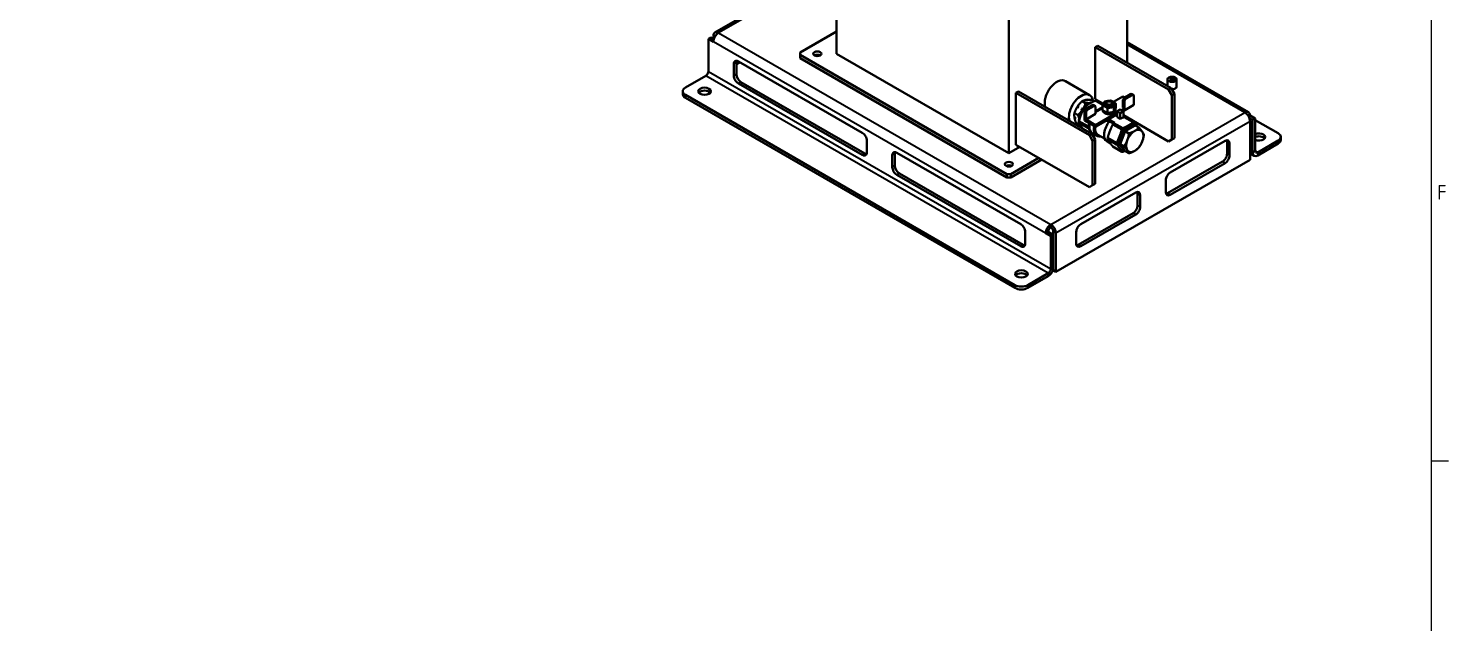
# Model space of a CAD drawing. Header units: millimetres. Extents: x 0 to 3364, y 0 to 2376.
# Drawn here: x 2508 to 3294, y 1396 to 1724 of the extents above; entities that cross this region are included whole.
import ezdxf

# ---------------------------------------------------------------- set-up
doc = ezdxf.new("R2010")
doc.units = ezdxf.units.MM
doc.header["$LTSCALE"] = 4
doc.layers.get('0').update_dxf_attribs({"color": 3, "lineweight": 25, "true_color": 0x00ff00})
doc.layers.add('가시적인 것(ISO)', color=3, linetype='Continuous', lineweight=40, true_color=0x00ff00)
doc.layers.add('가시적인 좁은 것(ISO)', color=3, linetype='Continuous', lineweight=35, true_color=0x00ff00)
doc.layers.add('경계(ISO)', color=7, linetype='Continuous', lineweight=25)
doc.styles.add('문자 텍스트_PSTEK_POSCO', font='isocp.shx')

# ---------------------------------------------------------------- blocks, each defined once
blk = doc.blocks.new('경계 Default Border')
at = {"layer": '경계(ISO)'}
blk.add_line((821, 371.25), (823.4, 371.25), dxfattribs=at)
at = {"layer": '경계(ISO)', "flags": 128}
blk.add_lwpolyline([(20, 20), (20, 574), (821, 574), (821, 20), (20, 20)], dxfattribs=at)
at = {"layer": '경계(ISO)', "color": 2, "true_color": 0xffff00, "insert": (821.83, 407.37), "char_height": 2, "attachment_point": 7, "style": '문자 텍스트_PSTEK_POSCO'}
blk.add_mtext('F', dxfattribs=at)

msp = doc.modelspace()

# ---------------------------------------------------------------- linework, layer by layer
at = {"layer": '가시적인 것(ISO)'}
for p, q in [((2954.7805, 1710.1099), (2954.7805, 1946.6144)), ((3050.2399, 1655.1385), (3050.2399, 1891.643)), ((3115.6473, 1705.1399), (3115.6473, 1877.8122)), ((2954.7805, 1760.5155), (2887.5537, 1721.8022)), ((2934.6279, 1710.7207), (2954.7805, 1722.3258)), ((2883.893, 1718.3359), (2885.3072, 1719.1503)), ((2886.7214, 1716.7071), (2883.893, 1718.3359)), ((2883.893, 1700.3499), (2883.893, 1718.3359)), ((2885.3072, 1719.1503), (2886.9705, 1718.1925)), ((2886.7214, 1719.9647), (2886.7214, 1718.3359)), ((3097.9696, 1713.691), (3099.3838, 1714.5054)), ((3097.9696, 1713.691), (3138.6282, 1690.2772)), ((3097.9696, 1685.0768), (3097.9696, 1713.691)), ((3099.3838, 1714.5054), (3140.0424, 1691.0916)), ((3182.874, 1677.8251), (3115.6473, 1716.5384)), ((2900.51, 1705.9054), (2969.0994, 1666.4074)), ((2934.6279, 1709.4991), (2934.6279, 1710.7207)), ((3049.1792, 1643.5334), (2934.6279, 1709.4991)), ((2934.6279, 1707.6596), (2934.6279, 1709.4991)), ((2934.6279, 1707.6596), (3049.1792, 1641.6939)), ((2954.7805, 1710.1099), (3050.2399, 1655.1385)), ((2871.1651, 1691.3852), (2882.4788, 1697.9004)), ((2898.0351, 1697.9288), (2898.0351, 1704.4692)), ((2899.4494, 1704.4092), (2901.2788, 1705.4627)), ((2899.4494, 1705.2835), (2899.4494, 1698.7432)), ((2969.0994, 1654.1442), (2900.51, 1693.6422)), ((2901.9242, 1694.4566), (2970.5136, 1654.9586)), ((3081.4972, 1694.9918), (3094.9322, 1687.2551)), ((3138.0728, 1692.2259), (3138.0728, 1695.9685)), ((3140.0424, 1691.0916), (3138.6282, 1690.2772)), ((3138.6282, 1690.2772), (3140.396, 1687.2154)), ((3141.8102, 1688.0298), (3140.0424, 1691.0916)), ((3143.0728, 1691.8808), (3143.0728, 1695.9685)), ((2869.7006, 1689.3493), (2869.7006, 1687.7142)), ((2871.1651, 1687.3133), (3053.5986, 1582.2568)), ((2871.1651, 1685.6782), (3053.5986, 1580.6217)), ((3054.129, 1688.4449), (3055.5432, 1689.2592)), ((3054.129, 1688.4449), (3094.7876, 1665.0311)), ((3054.129, 1659.8307), (3054.129, 1688.4449)), ((3055.5432, 1689.2592), (3096.2018, 1665.8455)), ((3092.7102, 1682.7628), (3090.7344, 1683.9006)), ((3092.833, 1684.2723), (3092.4913, 1684.4691)), ((3093.6647, 1684.3987), (3092.833, 1684.2723)), ((3093.3229, 1684.5955), (3093.6647, 1684.3987)), ((3093.4755, 1684.8981), (3093.9456, 1684.6508)), ((3094.9543, 1683.0508), (3095.296, 1682.854)), ((3095.8793, 1683.1233), (3095.786, 1683.1771)), ((3097.3399, 1683.8625), (3095.9088, 1684.6866)), ((3097.9696, 1685.0768), (3102.5063, 1682.4643)), ((3098.1763, 1684.2509), (3102.2658, 1681.8959)), ((3102.3656, 1682.1382), (3098.7954, 1684.1941)), ((3099.7456, 1683.6469), (3100.0991, 1683.8505)), ((3103.7478, 1682.5453), (3103.7478, 1682.2048)), ((3104.6003, 1683.5145), (3104.3281, 1683.3566)), ((3106.8952, 1683.5145), (3107.1674, 1683.3566)), ((3107.7478, 1682.5453), (3107.7478, 1682.2048)), ((3113.2431, 1686.5072), (3108.0579, 1683.5213)), ((3109.3727, 1680.0946), (3109.3727, 1682.654)), ((3114.3228, 1685.8854), (3113.2431, 1686.5072)), ((3113.2785, 1680.3789), (3113.2785, 1684.0579)), ((3114.1623, 1679.8699), (3114.1623, 1683.5489)), ((3117.5211, 1687.7274), (3114.3391, 1685.895)), ((3115.223, 1685.386), (3118.405, 1687.2184)), ((3119.1535, 1687.2919), (3118.2696, 1687.8009)), ((3119.4656, 1681.9019), (3119.4656, 1686.6028)), ((3140.396, 1687.2154), (3141.8102, 1688.0298)), ((3140.396, 1687.2154), (3140.396, 1662.689)), ((3141.8102, 1663.5034), (3141.8102, 1688.0298)), ((3086.4856, 1675.2126), (3086.8273, 1675.0158)), ((3088.4798, 1676.2424), (3086.5039, 1677.3802)), ((3086.9791, 1674.0941), (3086.6373, 1674.2909)), ((3086.8273, 1675.0158), (3086.9791, 1674.0941)), ((3088.2064, 1680.1583), (3087.8647, 1680.3551)), ((3088.8864, 1681.2063), (3088.2064, 1680.1583)), ((3088.5446, 1681.4031), (3088.8864, 1681.2063)), ((3090.3277, 1678.9367), (3090.6695, 1678.74)), ((3091.3494, 1679.788), (3091.0077, 1679.9847)), ((3091.8507, 1680.1949), (3092.8377, 1679.6265)), ((3092.0299, 1673.2694), (3092.0299, 1677.9703)), ((3093.7851, 1680.2074), (3092.4698, 1680.9648)), ((3092.9138, 1673.7823), (3092.9138, 1677.4613)), ((3098.2171, 1676.8363), (3092.9138, 1673.7823)), ((3096.2725, 1681.6398), (3093.0906, 1679.8074)), ((3093.9744, 1679.2984), (3097.1564, 1681.1308)), ((3097.905, 1681.2044), (3097.0211, 1681.7133)), ((3098.2171, 1676.8363), (3098.2171, 1680.5153)), ((3102.1229, 1680.1035), (3098.2171, 1677.8543)), ((3098.2524, 1670.708), (3110.2025, 1677.5896)), ((3110.2025, 1676.5677), (3098.2524, 1669.6861)), ((3102.1229, 1681.5353), (3102.1229, 1678.976)), ((3102.2478, 1678.8854), (3102.2478, 1678.6076)), ((3104.7765, 1680.0072), (3104.7765, 1677.4479)), ((3108.0192, 1675.3066), (3108.0547, 1675.3272)), ((3108.4014, 1680.5666), (3108.4014, 1678.0072)), ((3109.2478, 1679.4252), (3109.2478, 1678.6076)), ((3110.2025, 1678.2867), (3111.8996, 1679.264)), ((3111.8996, 1677.3095), (3110.2025, 1678.2867)), ((3110.2025, 1675.0166), (3110.2025, 1678.2867)), ((3111.8996, 1674.0393), (3110.2025, 1675.0166)), ((3111.8996, 1679.264), (3113.5966, 1678.2867)), ((3113.5966, 1678.2867), (3111.8996, 1677.3095)), ((3111.8996, 1674.0393), (3111.8996, 1677.3095)), ((3113.5966, 1675.0166), (3111.8996, 1674.0393)), ((3112.5049, 1678.9155), (3114.1623, 1679.8699)), ((3114.1623, 1679.8699), (3113.2785, 1680.3789)), ((3119.4656, 1681.9019), (3113.3922, 1678.4045)), ((3113.5966, 1675.0166), (3113.5966, 1678.2867)), ((3113.5966, 1676.0778), (3138.6282, 1661.6631)), ((3113.5966, 1675.0166), (3113.743, 1674.9322)), ((3114.0862, 1675.089), (3119.0257, 1672.2445)), ((3119.6448, 1672.1877), (3114.7053, 1675.0322)), ((3182.8817, 1675.5127), (3183.7063, 1675.9875)), ((3185.1205, 1673.5444), (3183.3305, 1674.5752)), ((3183.7063, 1675.9875), (3186.5347, 1674.3588)), ((3186.5347, 1674.3588), (3185.1205, 1673.5444)), ((3186.5347, 1656.3727), (3186.5347, 1674.3588)), ((3086.758, 1673.233), (3086.9403, 1673.1186)), ((3089.4238, 1670.5081), (3087.448, 1671.6459)), ((3089.2268, 1673.6341), (3088.9487, 1673.7942)), ((3093.937, 1669.9936), (3088.9975, 1672.8381)), ((3088.9975, 1672.0115), (3093.937, 1669.167)), ((3098.2524, 1669.6861), (3092.0299, 1673.2694)), ((3092.9138, 1673.7823), (3098.2524, 1670.708)), ((3098.2524, 1670.708), (3098.2524, 1669.6861)), ((3105.5918, 1672.32), (3104.209, 1673.1163)), ((3108.6519, 1672.0004), (3105.4616, 1673.8376)), ((3108.1836, 1671.5705), (3106.0054, 1672.8248)), ((3107.7606, 1671.033), (3112.7001, 1668.1885)), ((3113.3193, 1668.9584), (3108.3797, 1671.8029)), ((3111.9037, 1660.1717), (3114.6593, 1667.2771)), ((3114.6593, 1667.2771), (3120.1707, 1670.4508)), ((3114.6593, 1667.2771), (3116.7079, 1666.0974)), ((3120.1707, 1670.4508), (3122.2193, 1669.2712)), ((3183.7063, 1672.73), (3183.7063, 1651.4737)), ((3185.1205, 1655.5583), (3185.1205, 1673.5444)), ((3199.2626, 1666.1391), (3186.5347, 1673.4686)), ((2971.5743, 1662.1208), (2971.5743, 1655.5804)), ((3050.2399, 1655.1385), (3056.2585, 1658.6044)), ((3054.129, 1659.8307), (3094.7876, 1636.4169)), ((3096.2018, 1665.8455), (3094.7876, 1665.0311)), ((3094.7876, 1665.0311), (3096.5554, 1661.9692)), ((3097.9696, 1662.7836), (3096.2018, 1665.8455)), ((3098.9523, 1664.7458), (3096.4522, 1666.1855)), ((3096.5554, 1661.9692), (3097.9696, 1662.7836)), ((3096.5554, 1661.9692), (3096.5554, 1637.4428)), ((3096.7902, 1665.0963), (3096.5568, 1665.2307)), ((3097.9696, 1638.2572), (3097.9696, 1662.7836)), ((3103.211, 1663.2166), (3099.5031, 1665.3518)), ((3106.5405, 1660.3761), (3104.5587, 1661.5173)), ((3109.8469, 1660.8317), (3104.9074, 1663.6762)), ((3104.9074, 1662.8496), (3109.8469, 1660.0051)), ((3112.7001, 1655.9344), (3107.7606, 1658.7789)), ((3111.9037, 1660.1717), (3113.9522, 1658.992)), ((3114.6593, 1656.2402), (3111.9037, 1660.1717)), ((3140.396, 1662.689), (3138.6282, 1661.6631)), ((3138.6282, 1661.6631), (3140.0424, 1662.4775)), ((3139.5121, 1644.4188), (3169.9177, 1661.9282)), ((3140.0424, 1662.4775), (3141.8102, 1663.5034)), ((3141.8102, 1663.5034), (3140.396, 1662.689)), ((3170.9784, 1654.766), (3170.9784, 1661.3064)), ((3172.3926, 1660.492), (3172.3926, 1653.9516)), ((3199.2626, 1662.0671), (3187.9489, 1655.552)), ((3187.9489, 1653.9169), (3199.2626, 1660.4321)), ((3200.7271, 1664.1031), (3200.7271, 1662.468)), ((2985.7164, 1647.4365), (2985.7164, 1653.9769)), ((2987.1306, 1654.7913), (2987.1306, 1648.2509)), ((2988.1913, 1655.4131), (3056.7806, 1615.9151)), ((3066.8651, 1652.4964), (3051.3005, 1643.5334)), ((3051.3005, 1641.6939), (3068.4623, 1651.5767)), ((3183.7063, 1651.4737), (3076.2261, 1589.58)), ((3112.8822, 1658.3074), (3113.4685, 1657.9392)), ((3114.6593, 1656.2402), (3116.7079, 1655.0605)), ((3183.7063, 1655.0145), (3185.9528, 1653.7208)), ((3056.7806, 1603.6519), (2988.1913, 1643.1499)), ((2989.6055, 1643.9643), (3058.1948, 1604.4663)), ((3051.3005, 1643.5334), (3049.1792, 1643.5334)), ((3049.1792, 1643.5334), (3049.1792, 1641.6939)), ((3051.3005, 1641.6939), (3051.3005, 1643.5334)), ((3138.0979, 1632.97), (3168.5035, 1650.4794)), ((3169.9177, 1649.665), (3139.5121, 1632.1556)), ((3049.1792, 1641.6939), (3051.3005, 1641.6939)), ((3096.5554, 1637.4428), (3094.7876, 1636.4169)), ((3094.7876, 1636.4169), (3096.2018, 1637.2313)), ((3096.2018, 1637.2313), (3097.9696, 1638.2572)), ((3097.9696, 1638.2572), (3096.5554, 1637.4428)), ((3137.0372, 1633.5919), (3137.0372, 1640.1322)), ((3090.0146, 1615.9151), (3120.4202, 1633.4245)), ((3121.4809, 1626.2623), (3121.4809, 1632.8027)), ((3122.8951, 1631.9883), (3122.8951, 1625.4479)), ((3088.6004, 1604.4663), (3119.006, 1621.9757)), ((3120.4202, 1621.1613), (3090.0146, 1603.6519)), ((3059.2555, 1611.6285), (3059.2555, 1605.0882)), ((3071.9834, 1611.6506), (3070.5692, 1610.8362)), ((3071.9834, 1611.6506), (3074.8118, 1610.0218)), ((3073.3976, 1614.1001), (3073.3976, 1615.7352)), ((3074.8118, 1610.0218), (3074.8118, 1611.6506)), ((3087.5398, 1605.0882), (3087.5398, 1611.6285)), ((3073.3976, 1609.2074), (3070.5692, 1610.8362)), ((3074.8118, 1610.0218), (3073.3976, 1609.2074)), ((3073.3976, 1609.2074), (3073.3976, 1591.2214)), ((3074.8118, 1592.0358), (3074.8118, 1610.0218)), ((3076.2261, 1589.58), (3076.2261, 1610.8362)), ((3060.6697, 1582.2568), (3071.9834, 1588.7719)), ((3074.8118, 1590.3944), (3074.8118, 1592.0358)), ((3074.8118, 1590.3944), (3076.2261, 1589.58)), ((3060.6697, 1580.6217), (3071.9834, 1587.1368))]:
    msp.add_line(p, q, dxfattribs=at)
for centre, major_axis, ratio, start_param, end_param in [((2889.5499, 1718.3359), (-1.9961, 3.4663), 0.57809312, 5.49972085, 7.07051718), ((2889.5499, 1718.3359), (-1.9961, -3.4663), 0.57809312, 3.92505711, 5.49585344), ((2900.51, 1703.044), (-1.7466, 3.033), 0.57809312, 5.49972085, 7.07051718), ((2901.9242, 1703.8584), (1.7466, -3.033), 0.57809312, 3.5566932, 3.92892453), ((2944.1739, 1708.2704), (-2.25, 0), 0.5758617, 3.93087328, 5.49390468), ((2944.1739, 1708.2704), (1.6617, 0), 0.5758617, 0.83960273, 2.30198993), ((2882.4788, 1699.5355), (0.9981, 1.7332), 0.57809312, 3.92505711, 5.49585344), ((2900.51, 1696.5036), (-1.7466, 3.033), 0.57809312, 0.78733187, 2.3581282), ((2901.9242, 1697.318), (1.7466, -3.033), 0.57809312, 3.92892453, 5.49972085), ((2874.7006, 1689.3493), (-5, 0), 0.5758617, 5.49778714, 7.06858347), ((3076.7564, 1686.7593), (4.7408, 8.2325), 0.57809312, 0, 2.66004069), ((3140.5728, 1691.8808), (2.5, 0), 0.5758617, 4.64978713, 6.28318531), ((2874.7006, 1687.7142), (-5, 0), 0.5758617, 0, 0.78539816), ((2881.7717, 1687.7142), (-3.5, 0), 0.5758617, 3.55925704, 5.86552092), ((3090.1914, 1679.0225), (4.7408, 8.2325), 0.57809312, 5.66858809, 8.943226), ((3094.0805, 1676.783), (3.3829, 5.8746), 0.57809312, 0.49711118, 2.38684733), ((3094.0687, 1676.7898), (-3.3829, -5.8746), 0.57809312, 3.66612543, 4.52826146), ((3091.2521, 1678.4118), (3.3829, 5.8746), 0.57809312, 0.32017956, 0.54890341), ((3091.6056, 1678.2082), (3.3829, 5.8746), 0.57809312, 0.33947125, 0.52453277), ((3093.7269, 1676.9866), (3.3829, 5.8746), 0.57809312, 0.33947125, 0.52453277), ((3095.3231, 1676.0674), (4.4713, 7.7646), 0.57809312, 0.20341301, 0.31631834), ((3105.7478, 1682.2048), (-3.25, 0), 0.5758617, 6.02138592, 7.06858347), ((3105.7478, 1682.2048), (-3.25, 0), 0.5758617, 4.97418837, 6.02138592), ((3105.7478, 1682.5453), (2, 0), 0.5758617, 2.36004704, 7.06473092), ((3105.7478, 1682.2048), (2, 0), 0.5758617, 3.14159265, 6.28318531), ((3105.7478, 1682.2048), (3.25, 0), 0.5758617, 0.78539816, 1.83259571), ((3105.7478, 1682.2048), (3.25, 0), 0.5758617, 6.02138592, 7.06858347), ((3114.3391, 1684.6687), (-0.7485, -1.2999), 0.57809312, 3.92505711, 5.49585344), ((3115.223, 1684.1597), (0.7485, 1.2999), 0.57809312, 0.78346445, 2.35426078), ((3117.5211, 1686.501), (0.7485, 1.2999), 0.57809312, 0, 0.78346445), ((3118.405, 1685.9921), (0.7485, 1.2999), 0.57809312, 5.49585344, 7.06664976), ((3091.2521, 1678.4118), (-3.3829, -5.8746), 0.57809312, 5.53515581, 5.79102533), ((3091.6056, 1678.2082), (-3.3829, -5.8746), 0.57809312, 5.57545901, 5.76052053), ((3091.2521, 1678.4118), (-3.3829, -5.8746), 0.57809312, 4.41986617, 4.83314633), ((3091.6056, 1678.2082), (-3.3829, -5.8746), 0.57809312, 4.52826146, 4.71332298), ((3094.0687, 1676.7898), (-3.3829, -5.8746), 0.57809312, 4.71332298, 5.53608738), ((3093.7269, 1676.9866), (3.3829, 5.8746), 0.57809312, 1.3866688, 1.57173032), ((3095.3231, 1676.0674), (4.4713, 7.7646), 0.57809312, 1.25061057, 1.3635159), ((3093.0906, 1678.5811), (-0.7485, -1.2999), 0.57809312, 3.92505711, 5.49585344), ((3093.9744, 1678.0721), (0.7485, 1.2999), 0.57809312, 0.78346445, 2.35426078), ((3096.2725, 1680.4135), (0.7485, 1.2999), 0.57809312, 0, 0.78346445), ((3097.1564, 1679.9045), (0.7485, 1.2999), 0.57809312, 5.49585344, 7.06664976), ((3100.4445, 1673.1182), (3.9923, 6.9327), 0.57809312, 0.78346445, 1.18555283), ((3100.4445, 1673.1182), (3.9923, 6.9327), 0.57809312, 0.48222775, 0.78346445), ((3105.7478, 1678.6076), (3.5, 0), 0.5758617, 3.14159265, 6.28318531), ((3105.7478, 1679.4252), (-3.5, 0), 0.5758617, 0.34916598, 1.23980081), ((3105.7478, 1682.2048), (-3.25, 0), 0.5758617, 0.78539816, 1.83259571), ((3105.7478, 1679.4252), (-3.5, 0), 0.5758617, 1.35216723, 2.30208847), ((3105.7478, 1682.2048), (3.25, 0), 0.5758617, 4.97418837, 6.02138592), ((3105.7478, 1676.6046), (-3.2, 0), 0.5758617, 2.30227891, 2.36004704), ((3105.7478, 1676.6455), (-3.25, 0), 0.5758617, 2.30382203, 2.40856695), ((3105.7478, 1679.4252), (3.5, 0), 0.5758617, 5.61695802, 6.41934697), ((3111.233, 1666.9055), (4.4713, 7.7646), 0.57809312, 0.20341301, 0.31631834), ((3180.8779, 1674.3588), (1.9961, 3.4663), 0.57809312, 5.49585344, 7.06664976), ((3180.8779, 1674.3588), (1.9961, -3.4663), 0.57809312, 0.78733187, 2.3581282), ((3090.1914, 1679.0225), (4.7408, 8.2325), 0.57809312, 3.62314462, 3.75618987), ((3093.7269, 1676.9866), (3.3829, 5.8746), 0.57809312, 2.43386636, 2.58150304), ((3095.3231, 1676.0674), (4.4713, 7.7646), 0.57809312, 2.29780812, 2.41071345), ((3100.2626, 1673.223), (4.4713, 7.7646), 0.57809312, 2.29780812, 2.41071345), ((3100.4445, 1673.1182), (-3.9923, -6.9327), 0.57809312, 5.24584856, 6.01945221), ((3100.4445, 1673.1182), (-3.9923, -6.9327), 0.57809312, 6.01945221, 6.28318531), ((3102.9445, 1671.6785), (-3.9923, -6.9327), 0.57809312, 5.24584856, 6.73421212), ((3103.0961, 1671.5912), (-3.593, -6.2394), 0.57809312, 5.31284279, 6.28318531), ((3108.551, 1668.45), (-3.9923, -6.9327), 0.57809312, 4.39182245, 6.28318531), ((3111.233, 1666.9055), (4.4713, 7.7646), 0.57809312, 1.25061057, 1.3635159), ((3116.3544, 1663.9563), (-3.3727, -5.8568), 0.57809312, 3.24518217, 6.42957596), ((3116.3544, 1663.9563), (3.9923, 6.9327), 0.57809312, 0.78346445, 1.83066201), ((3116.1725, 1664.061), (4.4713, 7.7646), 0.57809312, 1.25061057, 1.3635159), ((3119.8899, 1661.9203), (-3.3685, -5.8494), 0.57809312, 3.92505711, 4.97225466), ((3116.3544, 1663.9563), (3.9923, 6.9327), 0.57809312, 6.01945221, 7.06664976), ((3116.1725, 1664.061), (4.4713, 7.7646), 0.57809312, 0.20341301, 0.31631834), ((3119.8899, 1661.9203), (3.3685, 5.8494), 0.57809312, 6.01945221, 7.06664976), ((3116.3544, 1663.9563), (3.9923, 6.9327), 0.57809312, 5.93964077, 6.01945221), ((3119.8899, 1661.9203), (3.3685, 5.8494), 0.57809312, 4.97225466, 6.01945221), ((2969.0994, 1663.546), (1.7466, -3.033), 0.57809312, 0.78733187, 2.3581282), ((3100.2626, 1673.223), (-4.4713, -7.7646), 0.57809312, 0.20341301, 0.31631834), ((3111.233, 1666.9055), (4.4713, 7.7646), 0.57809312, 2.29780812, 2.41071345), ((3116.1725, 1664.061), (4.4713, 7.7646), 0.57809312, 2.29780812, 2.41071345), ((3116.3544, 1663.9563), (-3.9923, -6.9327), 0.57809312, 4.97225466, 6.01945221), ((3119.8899, 1661.9203), (-3.3685, -5.8494), 0.57809312, 4.97225466, 6.01945221), ((3119.8899, 1661.9203), (3.3685, 5.8494), 0.57809312, 3.92505711, 4.97225466), ((3169.9177, 1659.0668), (1.7466, 3.033), 0.57809312, 5.49585344, 7.06664976), ((3168.5035, 1659.8812), (1.7466, 3.033), 0.57809312, 5.49585344, 5.86808476), ((3188.656, 1664.1031), (3.5, 0), 0.5758617, 4.06125152, 8.50511909), ((3188.656, 1662.468), (-3.5, 0), 0.5758617, 3.55925704, 5.36352644), ((3195.7271, 1664.1031), (5, 0), 0.5758617, 5.49778714, 7.06858347), ((3195.7271, 1662.468), (5, 0), 0.5758617, 5.49778714, 6.28318531), ((2969.0994, 1657.0056), (1.7466, -3.033), 0.57809312, 5.49972085, 7.07051718), ((2970.5136, 1657.82), (1.7466, -3.033), 0.57809312, 5.49972085, 5.86808476), ((2988.1913, 1652.5517), (-1.7466, 3.033), 0.57809312, 5.49972085, 7.07051718), ((2989.6055, 1653.3661), (1.7466, -3.033), 0.57809312, 3.5566932, 3.92892453), ((3116.3544, 1663.9563), (-3.9923, -6.9327), 0.57809312, 6.01945221, 6.70391571), ((3116.1725, 1664.061), (-4.4713, -7.7646), 0.57809312, 0.20341301, 0.31631834), ((3119.8899, 1661.9203), (-3.3685, -5.8494), 0.57809312, 6.01945221, 7.06664976), ((3168.5035, 1653.3408), (1.7466, 3.033), 0.57809312, 3.92505711, 5.49585344), ((3169.9177, 1652.5265), (-1.7466, -3.033), 0.57809312, 0.78346445, 2.35426078), ((3187.9489, 1657.1871), (-1.9961, -3.4663), 0.57809312, 5.49585344, 7.06664976), ((3187.9489, 1657.1871), (-0.9981, -1.7332), 0.57809312, 5.49585344, 7.06664976), ((2988.1913, 1646.0113), (-1.7466, 3.033), 0.57809312, 0.78733187, 2.3581282), ((2989.6055, 1646.8257), (1.7466, -3.033), 0.57809312, 3.92892453, 5.49972085), ((3050.2399, 1647.1911), (-2.25, 0), 0.5758617, 3.93087328, 5.49390468), ((3050.2399, 1647.1911), (1.6617, 0), 0.5758617, 0.83960273, 2.30198993), ((3139.5121, 1641.5574), (1.7466, 3.033), 0.57809312, 0.78346445, 2.35426078), ((3120.4202, 1630.5631), (1.7466, 3.033), 0.57809312, 5.49585344, 7.06664976), ((3119.006, 1631.3775), (1.7466, 3.033), 0.57809312, 5.49585344, 5.86808476), ((3139.5121, 1635.017), (-1.7466, -3.033), 0.57809312, 5.49585344, 7.06664976), ((3138.0979, 1635.8314), (1.7466, 3.033), 0.57809312, 3.5566932, 3.92505711), ((3119.006, 1624.8371), (1.7466, 3.033), 0.57809312, 3.92505711, 5.49585344), ((3120.4202, 1624.0228), (-1.7466, -3.033), 0.57809312, 0.78346445, 2.35426078), ((3056.7806, 1613.0537), (1.7466, -3.033), 0.57809312, 0.78733187, 2.3581282), ((3073.3976, 1612.465), (1.9961, 3.4663), 0.57809312, 0.78346445, 2.35426078), ((3073.3976, 1612.465), (-0.9981, -1.7332), 0.57809312, 3.92505711, 5.49585344), ((3073.3976, 1612.465), (-1.9961, 3.4663), 0.57809312, 3.92892453, 5.49972085), ((3073.3976, 1612.465), (-0.9981, 1.7332), 0.57809312, 3.92892453, 5.49972085), ((3090.0146, 1613.0537), (1.7466, 3.033), 0.57809312, 0.78346445, 2.35426078), ((3056.7806, 1606.5133), (1.7466, -3.033), 0.57809312, 5.49972085, 7.07051718), ((3058.1948, 1607.3277), (1.7466, -3.033), 0.57809312, 5.49972085, 5.86808476), ((3090.0146, 1606.5133), (-1.7466, -3.033), 0.57809312, 5.49585344, 7.06664976), ((3088.6004, 1607.3277), (1.7466, 3.033), 0.57809312, 3.5566932, 3.92505711), ((3057.1342, 1586.7296), (-3.5, 0), 0.5758617, 3.55925704, 5.86552092), ((3071.9834, 1590.407), (1.9961, 3.4663), 0.57809312, 3.92505711, 5.49585344), ((3071.9834, 1590.407), (0.9981, 1.7332), 0.57809312, 3.92505711, 5.49585344), ((3057.1342, 1584.2928), (-5, 0), 0.5758617, 0.78539816, 2.35619449), ((3057.1342, 1582.6577), (5, 0), 0.5758617, 3.92699082, 5.49778714)]:
    msp.add_ellipse(centre, major_axis=major_axis, ratio=ratio, start_param=start_param, end_param=end_param, dxfattribs=at)
for centre, major_axis in [((2944.1739, 1710.1099), (2.25, 0)), ((2881.7717, 1689.3493), (-3.5, 0)), ((3140.5728, 1695.9685), (-2.5, 0)), ((3140.5728, 1695.9685), (-1.2292, 0)), ((3105.7478, 1682.8589), (1.6165, 0)), ((3050.2399, 1649.0305), (2.25, 0)), ((3057.1342, 1588.3647), (-3.5, 0))]:
    msp.add_ellipse(centre, major_axis=major_axis, ratio=0.5758617, dxfattribs=at)
for points, weights in [([(3088.5446, 1681.4031), (3089.4278, 1682.6428), (3090.7344, 1683.9006)], [1.01059853484, 1.03163894694, 1.00007075032]), ([(3090.7344, 1683.9006), (3091.5386, 1684.2826), (3092.4913, 1684.4691)], [1.00007075032, 1.03163894694, 1.01059853484]), ([(3092.7102, 1682.7628), (3092.1178, 1681.0938), (3091.3494, 1679.788)], [1.00007075032, 1.03163894694, 1.01059853484]), ([(3092.4698, 1680.9648), (3093.7953, 1681.9375), (3095.1412, 1682.7126)], [1, 1.0295630141, 1]), ([(3095.296, 1682.854), (3094.2286, 1682.7336), (3092.7102, 1682.7628)], [1.01059853484, 1.03163894694, 1.00007075032]), ([(3093.3229, 1684.5955), (3094.3904, 1684.7158), (3095.9088, 1684.6866)], [1.01059853484, 1.03163894694, 1.00007075032]), ([(3095.1412, 1682.7126), (3096.487, 1683.4876), (3098.1763, 1684.2509)], [1, 1.0295630141, 1]), ([(3102.6085, 1682.6892), (3102.3831, 1682.2048), (3102.1229, 1681.5353)], [1, 1.04314139574, 1.01001874936]), ([(3103.0941, 1683.6228), (3102.8339, 1683.1736), (3102.6085, 1682.6892)], [1.01001874936, 1.04314139574, 1]), ([(3104.9066, 1684.0126), (3104.0654, 1683.8828), (3103.0941, 1683.6228)], [1, 1.04314139574, 1.01001874936]), ([(3106.7191, 1684.1821), (3105.7478, 1684.1424), (3104.9066, 1684.0126)], [1.01001874936, 1.04314139574, 1]), ([(3108.0459, 1683.5282), (3107.4301, 1683.8828), (3106.7191, 1684.1821)], [1, 1.04314139574, 1.01001874936]), ([(3109.3727, 1682.654), (3108.6616, 1683.1736), (3108.0459, 1683.5282)], [1.01001874936, 1.04314139574, 1]), ([(3108.887, 1681.7204), (3109.1124, 1682.2048), (3109.3727, 1682.654)], [1, 1.04314139574, 1.01001874936]), ([(3086.4856, 1675.2126), (3086.3587, 1676.2989), (3086.5039, 1677.3802)], [1.01059853484, 1.03163894694, 1.00007075032]), ([(3086.5039, 1677.3802), (3087.0963, 1679.0493), (3087.8647, 1680.3551)], [1.00007075032, 1.03163894694, 1.01059853484]), ([(3087.448, 1671.6459), (3086.879, 1673.1385), (3086.6373, 1674.2909)], [1.00007075032, 1.03163894694, 1.01059853484]), ([(3090.6695, 1678.74), (3089.7863, 1677.5002), (3088.4798, 1676.2424)], [1.01059853484, 1.03163894694, 1.00007075032]), ([(3088.4798, 1676.2424), (3089.0148, 1674.8386), (3089.2591, 1673.7422)], [1.00007075032, 1.02970509361, 1.01297896095]), ([(3088.9975, 1672.8381), (3089.5693, 1674.8861), (3090.2422, 1676.6212)], [1, 1.0295630141, 1]), ([(3090.2422, 1676.6212), (3090.9151, 1678.3563), (3091.8507, 1680.1949)], [1, 1.0295630141, 1]), ([(3100.4445, 1679.6586), (3099.4174, 1679.0672), (3098.2171, 1678.4949)], [1, 1.02240267756, 1.01085212151]), ([(3102.1229, 1680.7067), (3101.2991, 1680.1507), (3100.4445, 1679.6586)], [1.01380916084, 1.01857264702, 1]), ([(3102.1229, 1681.5353), (3102.8339, 1681.236), (3103.4497, 1680.8814)], [1.01001874936, 1.04314139574, 1]), ([(3103.4497, 1678.1018), (3102.8339, 1678.4564), (3102.1229, 1678.976)], [1, 1.04314139574, 1.01001874936]), ([(3103.4497, 1680.8814), (3104.0654, 1680.5268), (3104.7765, 1680.0072)], [1, 1.04314139574, 1.01001874936]), ([(3104.7765, 1677.4479), (3104.0654, 1677.7472), (3103.4497, 1678.1018)], [1.01001874936, 1.04314139574, 1]), ([(3104.7765, 1680.0072), (3105.7478, 1680.2672), (3106.5889, 1680.397)], [1.01001874936, 1.04314139574, 1]), ([(3106.5889, 1677.6174), (3105.7478, 1677.4876), (3104.7765, 1677.4479)], [1, 1.04314139574, 1.01001874936]), ([(3106.5889, 1680.397), (3107.4301, 1680.5268), (3108.4014, 1680.5666)], [1, 1.04314139574, 1.01001874936]), ([(3108.4014, 1678.0072), (3107.4301, 1677.7472), (3106.5889, 1677.6174)], [1.01001874936, 1.04314139574, 1]), ([(3108.4014, 1680.5666), (3108.6616, 1681.236), (3108.887, 1681.7204)], [1.01001874936, 1.04314139574, 1]), ([(3108.887, 1678.9408), (3108.6616, 1678.4564), (3108.4014, 1678.0072)], [1, 1.04314139574, 1.01001874936]), ([(3109.3727, 1680.0946), (3109.1124, 1679.4252), (3108.887, 1678.9408)], [1.01001874936, 1.04314139574, 1]), ([(3113.743, 1674.9322), (3113.912, 1675.0103), (3114.0862, 1675.089)], [2.73399320319, 2.71967206274, 2.70379755074]), ([(3090.2422, 1670.0809), (3089.5693, 1671.0409), (3088.9975, 1672.0115)], [1, 1.0295630141, 1]), ([(3089.4898, 1671.2066), (3089.4712, 1670.861), (3089.4238, 1670.5081)], [1.01487444243, 1.01015883663, 1.00007075032]), ([(3089.4238, 1670.5081), (3089.6968, 1670.5028), (3089.9518, 1670.5023)], [1.00007075032, 1.00560313027, 1.00951973379]), ([(3091.2687, 1668.6863), (3090.7018, 1669.425), (3090.2422, 1670.0809)], [1.01293443568, 1.02000668632, 1]), ([(3094.7587, 1671.698), (3094.3827, 1670.8695), (3093.937, 1669.9936)], [1.01472528022, 1.01386985073, 1]), ([(3093.937, 1669.167), (3094.8726, 1667.987), (3095.5455, 1667.0269)], [1, 1.0295630141, 1]), ([(3095.5455, 1667.0269), (3096.2184, 1666.0668), (3096.7902, 1665.0963)], [1, 1.0295630141, 1]), ([(3104.9074, 1663.6762), (3105.4792, 1665.7242), (3106.1521, 1667.4593)], [1, 1.0295630141, 1]), ([(3106.1521, 1667.4593), (3106.825, 1669.1944), (3107.7606, 1671.033)], [1, 1.0295630141, 1]), ([(3108.3797, 1671.8029), (3108.5164, 1671.9032), (3108.6519, 1672.0004)], [2.70379755074, 2.71967206274, 2.73399320319]), ([(3112.7001, 1668.1885), (3112.1283, 1666.1405), (3111.4554, 1664.4054)], [1, 1.0295630141, 1]), ([(3116.3544, 1670.4967), (3115.0085, 1669.7217), (3113.3193, 1668.9584)], [1, 1.0295630141, 1]), ([(3119.0257, 1672.2445), (3117.7002, 1671.2717), (3116.3544, 1670.4967)], [1, 1.0295630141, 1]), ([(3119.8899, 1667.4388), (3118.611, 1666.7023), (3116.7079, 1666.0974)], [1, 1.08870427445, 1.10017793758]), ([(3121.2533, 1670.0476), (3120.5804, 1671.0077), (3119.6448, 1672.1877)], [1, 1.0295630141, 1]), ([(3122.2193, 1669.2712), (3121.1688, 1668.1752), (3119.8899, 1667.4388)], [1.10017793758, 1.08870427445, 1]), ([(3121.5059, 1669.682), (3121.3825, 1669.8634), (3121.2533, 1670.0476)], [1.00900558927, 1.005541552, 1]), ([(3124.0234, 1667.0599), (3123.384, 1667.9722), (3122.2193, 1669.2712)], [1, 1.08870427445, 1.10017793758]), ([(3124.9749, 1665.3396), (3124.6629, 1666.1476), (3124.0234, 1667.0599)], [1.10017793758, 1.08870427445, 1]), ([(3097.4094, 1665.0395), (3097.7038, 1665.1725), (3097.9835, 1665.3037)], [1, 1.00502934093, 1.00834747135]), ([(3106.1521, 1660.919), (3105.4792, 1661.879), (3104.9074, 1662.8496)], [1, 1.0295630141, 1]), ([(3107.7606, 1658.7789), (3106.825, 1659.9589), (3106.1521, 1660.919)], [1, 1.0295630141, 1]), ([(3111.4554, 1664.4054), (3110.7825, 1662.6703), (3109.8469, 1660.8317)], [1, 1.0295630141, 1]), ([(3109.8469, 1660.0051), (3110.7825, 1658.8251), (3111.4554, 1657.865)], [1, 1.0295630141, 1]), ([(3115.7564, 1662.2992), (3115.1169, 1660.6504), (3113.9522, 1658.992)], [1, 1.08870427445, 1.10017793758]), ([(3113.9522, 1658.992), (3115.1169, 1657.6931), (3115.7564, 1656.7808)], [1.10017793758, 1.08870427445, 1]), ([(3116.7079, 1666.0974), (3116.3958, 1663.948), (3115.7564, 1662.2992)], [1.10017793758, 1.08870427445, 1]), ([(3122.2193, 1658.2343), (3123.384, 1659.8926), (3124.0234, 1661.5414)], [1.10017793758, 1.08870427445, 1]), ([(3124.0234, 1661.5414), (3124.6629, 1663.1902), (3124.9749, 1665.3396)], [1, 1.08870427445, 1.10017793758]), ([(3111.4554, 1657.865), (3112.1283, 1656.9049), (3112.7001, 1655.9344)], [1, 1.0295630141, 1]), ([(3113.3193, 1655.8776), (3113.9499, 1656.1626), (3114.5182, 1656.4415)], [1, 1.01083631334, 1.01372853232]), ([(3115.7564, 1656.7808), (3116.3958, 1655.8685), (3116.7079, 1655.0605)], [1, 1.08870427445, 1.10017793758]), ([(3116.7079, 1655.0605), (3118.611, 1655.6654), (3119.8899, 1656.4019)], [1.10017793758, 1.08870427445, 1]), ([(3119.8899, 1656.4019), (3121.1688, 1657.1384), (3122.2193, 1658.2343)], [1, 1.08870427445, 1.10017793758])]:
    msp.add_rational_spline(points, weights, degree=2, dxfattribs=at)
at = {"layer": '가시적인 좁은 것(ISO)'}
for p, q in [((2954.7805, 1759.1699), (2889.5499, 1721.6061)), ((2889.5499, 1721.6061), (3073.3976, 1615.7352)), ((2887.546, 1719.4898), (2886.7214, 1719.9647)), ((3070.5692, 1610.8362), (2886.7214, 1716.7071)), ((3180.8779, 1677.6289), (3115.6473, 1715.1928)), ((3071.9834, 1588.7719), (2882.4788, 1697.9004)), ((2883.893, 1700.3499), (3073.3976, 1591.2214)), ((2899.4494, 1705.2835), (2898.0351, 1704.4692)), ((2899.4494, 1698.7432), (2898.0351, 1697.9288)), ((2901.9242, 1694.4566), (2900.51, 1693.6422)), ((2871.1651, 1685.6782), (2871.1651, 1687.3133)), ((3113.2785, 1684.0579), (3114.1623, 1683.5489)), ((3115.223, 1685.386), (3114.3391, 1685.895)), ((3117.5211, 1687.7274), (3118.405, 1687.2184)), ((3073.3976, 1615.7352), (3180.8779, 1677.6289)), ((3092.0299, 1677.9703), (3092.9138, 1677.4613)), ((3093.9744, 1679.2984), (3093.0906, 1679.8074)), ((3096.2725, 1681.6398), (3097.1564, 1681.1308)), ((3183.7063, 1672.73), (3076.2261, 1610.8362)), ((3172.3926, 1660.492), (3170.9784, 1661.3064)), ((3199.2626, 1662.0671), (3199.2626, 1660.4321)), ((2970.5136, 1654.9586), (2969.0994, 1654.1442)), ((2987.1306, 1654.7913), (2985.7164, 1653.9769)), ((3172.3926, 1653.9516), (3170.9784, 1654.766)), ((3183.7063, 1656.3727), (3185.1205, 1655.5583)), ((3185.1205, 1655.5583), (3186.5347, 1656.3727)), ((3186.5347, 1656.3664), (3187.9489, 1655.552)), ((3187.9489, 1655.552), (3187.9489, 1653.9169)), ((2987.1306, 1648.2509), (2985.7164, 1647.4365)), ((2989.6055, 1643.9643), (2988.1913, 1643.1499)), ((3169.9177, 1649.665), (3168.5035, 1650.4794)), ((3122.8951, 1631.9883), (3121.4809, 1632.8027)), ((3139.5121, 1632.1556), (3138.0979, 1632.97)), ((3120.4202, 1621.1613), (3119.006, 1621.9757)), ((3122.8951, 1625.4479), (3121.4809, 1626.2623)), ((3076.2261, 1610.8362), (3074.8118, 1611.6506)), ((3058.1948, 1604.4663), (3056.7806, 1603.6519)), ((3090.0146, 1603.6519), (3088.6004, 1604.4663)), ((3071.9834, 1587.1368), (3071.9834, 1588.7719)), ((3073.3976, 1591.2214), (3074.8118, 1592.0358)), ((3053.5986, 1582.2568), (3053.5986, 1580.6217)), ((3060.6697, 1580.6217), (3060.6697, 1582.2568))]:
    msp.add_line(p, q, dxfattribs=at)

# ---------------------------------------------------------------- block references
at = {"xscale": 4, "yscale": 4, "zscale": 4}
msp.add_blockref('경계 Default Border', (0, 0), dxfattribs=at)

doc.saveas('drawing.dxf')
